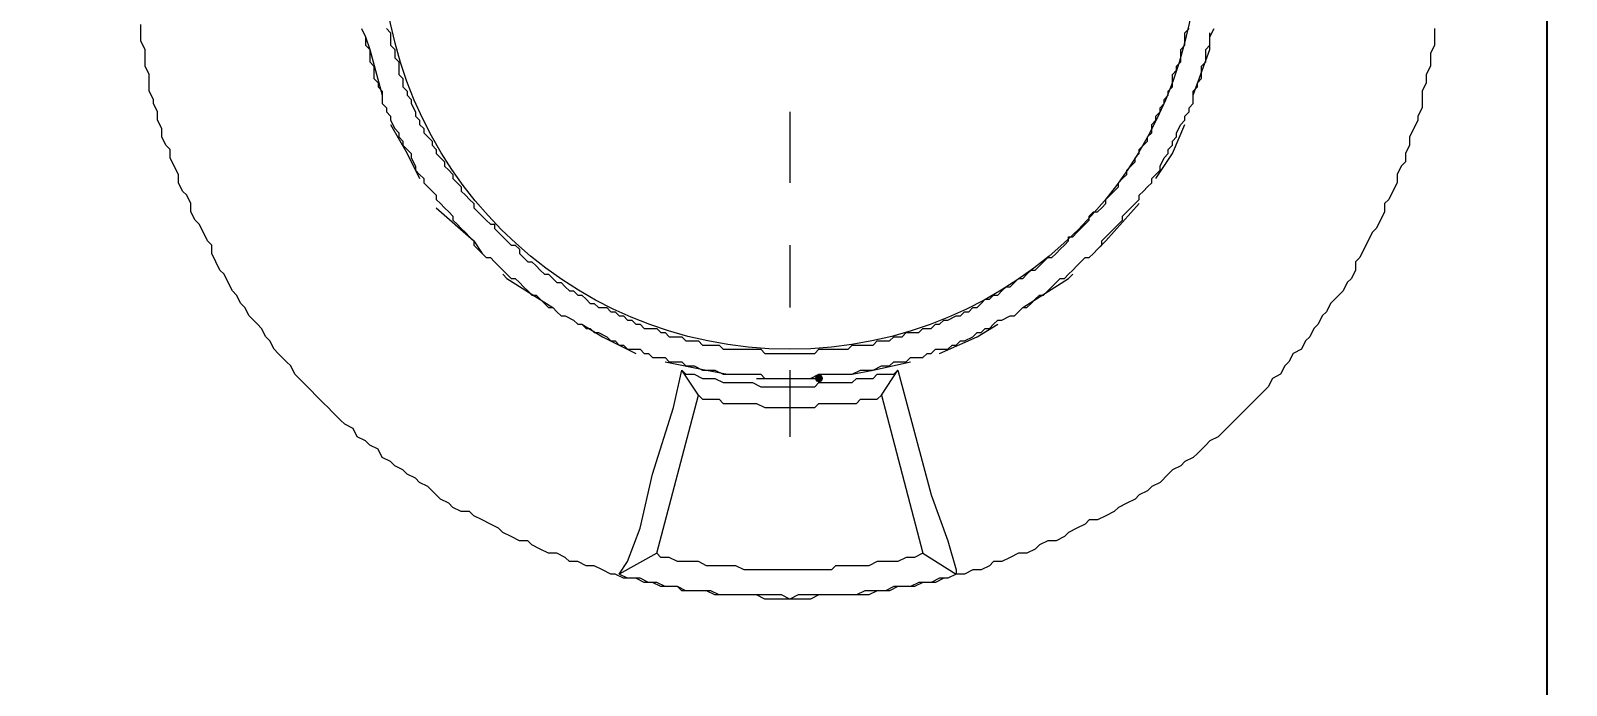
# Model space of a CAD drawing. Header units: millimetres. Extents: x 89051 to 218395, y -330386 to -125649.
# Drawn here: x 90781.83 to 90826.5, y -128524.26 to -128505.23 of the extents above; entities that cross this region are included whole.
import ezdxf

# ---------------------------------------------------------------- set-up
doc = ezdxf.new("R2010")
doc.units = ezdxf.units.MM
doc.header["$LTSCALE"] = 13
doc.layers.add('C00-00-00', color=7, linetype='Continuous')
doc.layers.add('C00-00-FF', color=5, linetype='Continuous', true_color=0x0000ff)
doc.layers.add('标注、文本', color=3, linetype='Continuous', lineweight=25)
doc.styles.get("Standard").update_dxf_attribs({"font": 'gbenor.shx', "bigfont": 'gbcbig.shx'})
doc.dimstyles.new('1-15', dxfattribs={"dimscale": 20, "dimtxt": 3.5, "dimasz": 2, "dimexe": 1.5, "dimexo": 0.5, "dimgap": 0.5, "dimtad": 1, "dimtoh": 1, "dimdec": 1, "dimdsep": 46, "dimtxsty": 'Standard', "dimcen": 2.5, "dimclrd": 3, "dimclre": 3, "dimclrt": 3, "dimadec": 0, "dimazin": 2, "dimtfac": 1, "dimtdec": 1, "dimtmove": 0, "dimatfit": 2, "dimfxl": 1, "dimarcsym": 0})

# ---------------------------------------------------------------- blocks, each defined once
blk = doc.blocks.new('225635')
at = {"layer": 'C00-00-00'}
h = blk.add_hatch(color=256, dxfattribs=at)
h.dxf.hatch_style = 2
h.paths.add_polyline_path([(72517.794, -125642.528), (72517.708, -125642.564), (72517.673, -125642.649), (72517.708, -125642.735), (72517.794, -125642.77), (72517.879, -125642.735), (72517.915, -125642.649), (72517.879, -125642.564)])
at = {"layer": 'C00-00-00', "lineweight": 15}
for points in [[(72535.703, -125632.485), (72535.703, -125632.727), (72535.703, -125632.969), (72535.582, -125633.211), (72535.582, -125633.332), (72535.582, -125633.574), (72535.461, -125633.816), (72535.461, -125634.058), (72535.34, -125634.3), (72535.34, -125634.542), (72535.34, -125634.784), (72535.219, -125635.026), (72535.219, -125635.147), (72535.098, -125635.389), (72534.977, -125635.631), (72534.977, -125635.873), (72534.856, -125636.115), (72534.856, -125636.357), (72534.735, -125636.478), (72534.614, -125636.72), (72534.614, -125636.962), (72534.493, -125637.204), (72534.372, -125637.446), (72534.251, -125637.567), (72534.251, -125637.809), (72534.13, -125638.051), (72534.009, -125638.293), (72533.888, -125638.414), (72533.767, -125638.656), (72533.646, -125638.898), (72533.525, -125639.14), (72533.404, -125639.261), (72533.404, -125639.503), (72533.283, -125639.745), (72533.162, -125639.866), (72533.041, -125640.108), (72532.92, -125640.229), (72532.678, -125640.471), (72532.557, -125640.713), (72532.436, -125640.834), (72532.315, -125641.076), (72532.194, -125641.197), (72532.073, -125641.439), (72531.952, -125641.56), (72531.831, -125641.802), (72531.589, -125641.923), (72531.468, -125642.165), (72531.347, -125642.286), (72531.226, -125642.528), (72530.984, -125642.649), (72530.863, -125642.891), (72530.742, -125643.013), (72530.5, -125643.255), (72530.379, -125643.376), (72530.258, -125643.497), (72530.016, -125643.739), (72529.895, -125643.86), (72529.773, -125643.981), (72529.531, -125644.223), (72529.41, -125644.344), (72529.168, -125644.465), (72529.047, -125644.586), (72528.805, -125644.828), (72528.684, -125644.949), (72528.442, -125645.07), (72528.321, -125645.191), (72528.079, -125645.312), (72527.958, -125645.433), (72527.716, -125645.675), (72527.474, -125645.796), (72527.353, -125645.917), (72527.111, -125646.038), (72526.99, -125646.159), (72526.748, -125646.28), (72526.506, -125646.401), (72526.385, -125646.522), (72526.143, -125646.643), (72525.901, -125646.764), (72525.659, -125646.764), (72525.538, -125646.885), (72525.296, -125647.006), (72525.054, -125647.127), (72524.933, -125647.248), (72524.691, -125647.369), (72524.449, -125647.369), (72524.207, -125647.49), (72524.086, -125647.611), (72523.844, -125647.732), (72523.602, -125647.732), (72523.36, -125647.853), (72523.118, -125647.974), (72522.876, -125647.974), (72522.755, -125648.095), (72522.513, -125648.216), (72522.271, -125648.216), (72522.029, -125648.337), (72521.787, -125648.337), (72521.545, -125648.458), (72521.424, -125648.458), (72521.182, -125648.579), (72520.94, -125648.579), (72520.698, -125648.579), (72520.456, -125648.7), (72520.214, -125648.7), (72519.972, -125648.7), (72519.73, -125648.821), (72519.488, -125648.821), (72519.246, -125648.821), (72519.125, -125648.821), (72518.883, -125648.942), (72518.641, -125648.942), (72518.399, -125648.942), (72518.157, -125648.942), (72517.915, -125648.942), (72517.673, -125648.942), (72517.431, -125648.942), (72517.189, -125648.942), (72516.947, -125649.063), (72516.705, -125648.942), (72516.463, -125648.942), (72516.342, -125648.942), (72516.1, -125648.942), (72515.858, -125648.942), (72515.616, -125648.942), (72515.374, -125648.942), (72515.132, -125648.942), (72514.89, -125648.942), (72514.648, -125648.821), (72514.406, -125648.821), (72514.164, -125648.821), (72513.922, -125648.821), (72513.679, -125648.7), (72513.558, -125648.7), (72513.316, -125648.7), (72513.074, -125648.579), (72512.832, -125648.579), (72512.59, -125648.458), (72512.348, -125648.458), (72512.106, -125648.458), (72511.864, -125648.337), (72511.743, -125648.337), (72511.501, -125648.216), (72511.259, -125648.095), (72511.017, -125648.095), (72510.775, -125647.974), (72510.533, -125647.974), (72510.412, -125647.853), (72510.17, -125647.732), (72509.928, -125647.732), (72509.686, -125647.611), (72509.444, -125647.49), (72509.323, -125647.369), (72509.081, -125647.369), (72508.839, -125647.248), (72508.597, -125647.127), (72508.476, -125647.006), (72508.234, -125646.885), (72507.992, -125646.764), (72507.75, -125646.643), (72507.629, -125646.522), (72507.387, -125646.522), (72507.145, -125646.401), (72507.024, -125646.28), (72506.782, -125646.159), (72506.661, -125646.038), (72506.419, -125645.796), (72506.177, -125645.675), (72506.056, -125645.554), (72505.814, -125645.433), (72505.693, -125645.312), (72505.451, -125645.191), (72505.33, -125645.07), (72505.088, -125644.949), (72504.967, -125644.707), (72504.725, -125644.586), (72504.604, -125644.465), (72504.362, -125644.344), (72504.241, -125644.102), (72503.999, -125643.981), (72503.878, -125643.86), (72503.636, -125643.618), (72503.515, -125643.497), (72503.394, -125643.376), (72503.152, -125643.134), (72503.031, -125643.013), (72502.91, -125642.891), (72502.668, -125642.649), (72502.547, -125642.528), (72502.426, -125642.286), (72502.305, -125642.165), (72502.063, -125641.923), (72501.942, -125641.802), (72501.821, -125641.56), (72501.7, -125641.439), (72501.579, -125641.197), (72501.458, -125641.076), (72501.216, -125640.834), (72501.095, -125640.592), (72500.974, -125640.471), (72500.853, -125640.229), (72500.732, -125640.108), (72500.611, -125639.866), (72500.49, -125639.624), (72500.369, -125639.503), (72500.248, -125639.261), (72500.127, -125639.019), (72500.127, -125638.777), (72500.006, -125638.656), (72499.885, -125638.414), (72499.764, -125638.172), (72499.643, -125638.051), (72499.522, -125637.809), (72499.522, -125637.567), (72499.401, -125637.325), (72499.28, -125637.204), (72499.159, -125636.962), (72499.159, -125636.72), (72499.038, -125636.478), (72498.917, -125636.236), (72498.917, -125635.994), (72498.796, -125635.873), (72498.675, -125635.631), (72498.675, -125635.389), (72498.554, -125635.147), (72498.554, -125634.905), (72498.433, -125634.663), (72498.433, -125634.542), (72498.312, -125634.3), (72498.312, -125634.058), (72498.312, -125633.816), (72498.191, -125633.574), (72498.191, -125633.332), (72498.191, -125633.09), (72498.07, -125632.848), (72498.07, -125632.606), (72498.07, -125632.364)], [(72504.483, -125632.485), (72504.604, -125632.727), (72504.604, -125632.848), (72504.604, -125632.969), (72504.725, -125633.09), (72504.725, -125633.332), (72504.725, -125633.453), (72504.846, -125633.574), (72504.846, -125633.695), (72504.846, -125633.937), (72504.967, -125634.058), (72504.967, -125634.179), (72505.088, -125634.3), (72505.088, -125634.421), (72505.088, -125634.663), (72505.209, -125634.784), (72505.209, -125634.905), (72505.33, -125635.026), (72505.33, -125635.147), (72505.451, -125635.389), (72505.572, -125635.51), (72505.572, -125635.631), (72505.693, -125635.752), (72505.693, -125635.873), (72505.814, -125635.994), (72505.935, -125636.115), (72505.935, -125636.236), (72506.056, -125636.478), (72506.056, -125636.599), (72506.177, -125636.72), (72506.298, -125636.841), (72506.298, -125636.962), (72506.419, -125637.083), (72506.54, -125637.204), (72506.661, -125637.325), (72506.661, -125637.446), (72506.782, -125637.567), (72506.903, -125637.688), (72507.024, -125637.809), (72507.145, -125637.93), (72507.145, -125638.051), (72507.266, -125638.172), (72507.387, -125638.293), (72507.508, -125638.414), (72507.629, -125638.535), (72507.75, -125638.656), (72507.75, -125638.777), (72507.871, -125638.898), (72507.992, -125639.019), (72508.113, -125639.14), (72508.234, -125639.14), (72508.355, -125639.261), (72508.476, -125639.382), (72508.597, -125639.503), (72508.718, -125639.624), (72508.839, -125639.745), (72508.96, -125639.745), (72509.081, -125639.866), (72509.202, -125639.987), (72509.323, -125640.108), (72509.444, -125640.229), (72509.565, -125640.229), (72509.686, -125640.35), (72509.807, -125640.471), (72509.928, -125640.592), (72510.049, -125640.592), (72510.17, -125640.713), (72510.291, -125640.834), (72510.412, -125640.834), (72510.654, -125640.955), (72510.775, -125641.076), (72510.896, -125641.076), (72511.017, -125641.197), (72511.138, -125641.197), (72511.259, -125641.318), (72511.38, -125641.318), (72511.622, -125641.439), (72511.743, -125641.56), (72511.864, -125641.56), (72511.985, -125641.681), (72512.106, -125641.681), (72512.227, -125641.802), (72512.469, -125641.802), (72512.59, -125641.802), (72512.711, -125641.923), (72512.832, -125641.923), (72512.953, -125642.044), (72513.195, -125642.044), (72513.316, -125642.044), (72513.437, -125642.165), (72513.558, -125642.165), (72513.8, -125642.165), (72513.922, -125642.286), (72514.043, -125642.286), (72514.164, -125642.286), (72514.406, -125642.407), (72514.527, -125642.407), (72514.648, -125642.407), (72514.769, -125642.407), (72515.011, -125642.528), (72515.132, -125642.528), (72515.253, -125642.528), (72515.374, -125642.528), (72515.616, -125642.528), (72515.737, -125642.528), (72515.858, -125642.528), (72516.1, -125642.528), (72516.221, -125642.649), (72516.342, -125642.649), (72516.463, -125642.649), (72516.705, -125642.649), (72516.826, -125642.649), (72516.947, -125642.649), (72517.068, -125642.649), (72517.31, -125642.649), (72517.431, -125642.649), (72517.552, -125642.649), (72517.794, -125642.528), (72517.915, -125642.528), (72518.036, -125642.528), (72518.157, -125642.528), (72518.399, -125642.528), (72518.52, -125642.528), (72518.641, -125642.528), (72518.762, -125642.528), (72519.004, -125642.407), (72519.125, -125642.407), (72519.246, -125642.407), (72519.367, -125642.407), (72519.609, -125642.286), (72519.73, -125642.286), (72519.851, -125642.286), (72519.972, -125642.165), (72520.214, -125642.165), (72520.335, -125642.165), (72520.456, -125642.044), (72520.577, -125642.044), (72520.819, -125642.044), (72520.94, -125641.923), (72521.061, -125641.923), (72521.182, -125641.802), (72521.303, -125641.802), (72521.545, -125641.802), (72521.666, -125641.681), (72521.787, -125641.681), (72521.908, -125641.56), (72522.029, -125641.56), (72522.271, -125641.439), (72522.392, -125641.318), (72522.513, -125641.318), (72522.634, -125641.197), (72522.755, -125641.197), (72522.876, -125641.076), (72522.997, -125640.955), (72523.118, -125640.955), (72523.36, -125640.834), (72523.481, -125640.834), (72523.602, -125640.713), (72523.723, -125640.592), (72523.844, -125640.592), (72523.965, -125640.471), (72524.086, -125640.35), (72524.207, -125640.229), (72524.328, -125640.229), (72524.449, -125640.108), (72524.57, -125639.987), (72524.691, -125639.866), (72524.812, -125639.745), (72524.933, -125639.745), (72525.054, -125639.624), (72525.175, -125639.503), (72525.296, -125639.382), (72525.417, -125639.261), (72525.538, -125639.14), (72525.659, -125639.14), (72525.78, -125639.019), (72525.901, -125638.898), (72526.022, -125638.777), (72526.022, -125638.656), (72526.143, -125638.535), (72526.264, -125638.414), (72526.385, -125638.293), (72526.506, -125638.172), (72526.627, -125638.051), (72526.627, -125637.93), (72526.748, -125637.809), (72526.869, -125637.688), (72526.99, -125637.567), (72527.111, -125637.446), (72527.111, -125637.325), (72527.232, -125637.204), (72527.353, -125637.083), (72527.474, -125636.962), (72527.474, -125636.841), (72527.595, -125636.72), (72527.716, -125636.599), (72527.716, -125636.478), (72527.837, -125636.236), (72527.958, -125636.115), (72527.958, -125635.994), (72528.079, -125635.873), (72528.079, -125635.752), (72528.2, -125635.631), (72528.2, -125635.51), (72528.321, -125635.268), (72528.442, -125635.147), (72528.442, -125635.026), (72528.563, -125634.905), (72528.563, -125634.784), (72528.684, -125634.663), (72528.684, -125634.421), (72528.684, -125634.3), (72528.805, -125634.179), (72528.805, -125634.058), (72528.926, -125633.937), (72528.926, -125633.695), (72528.926, -125633.574), (72529.047, -125633.453), (72529.047, -125633.332), (72529.047, -125633.09), (72529.168, -125632.969), (72529.168, -125632.848), (72529.168, -125632.727), (72529.289, -125632.485)], [(72505.209, -125632.485), (72505.33, -125632.606), (72505.33, -125632.727), (72505.33, -125632.969), (72505.451, -125633.09), (72505.451, -125633.211), (72505.451, -125633.332), (72505.572, -125633.453), (72505.572, -125633.574), (72505.572, -125633.816), (72505.693, -125633.937), (72505.693, -125634.058), (72505.693, -125634.179), (72505.814, -125634.3), (72505.814, -125634.421), (72505.935, -125634.542), (72505.935, -125634.663), (72506.056, -125634.905), (72506.056, -125635.026), (72506.177, -125635.147), (72506.177, -125635.268), (72506.298, -125635.389), (72506.298, -125635.51), (72506.419, -125635.631), (72506.54, -125635.752), (72506.54, -125635.873), (72506.661, -125635.994), (72506.661, -125636.115), (72506.782, -125636.236), (72506.903, -125636.357), (72506.903, -125636.478), (72507.024, -125636.599), (72507.145, -125636.72), (72507.145, -125636.841), (72507.266, -125636.962), (72507.387, -125637.083), (72507.387, -125637.204), (72507.508, -125637.325), (72507.629, -125637.446), (72507.75, -125637.567), (72507.75, -125637.688), (72507.871, -125637.809), (72507.992, -125637.93), (72508.113, -125638.051), (72508.234, -125638.172), (72508.355, -125638.172), (72508.355, -125638.293), (72508.476, -125638.414), (72508.597, -125638.535), (72508.718, -125638.656), (72508.839, -125638.777), (72508.96, -125638.777), (72509.081, -125638.898), (72509.081, -125639.019), (72509.202, -125639.14), (72509.323, -125639.261), (72509.444, -125639.261), (72509.565, -125639.382), (72509.686, -125639.503), (72509.807, -125639.624), (72509.928, -125639.624), (72510.049, -125639.745), (72510.17, -125639.866), (72510.291, -125639.866), (72510.412, -125639.987), (72510.533, -125640.108), (72510.654, -125640.108), (72510.775, -125640.229), (72510.896, -125640.229), (72511.017, -125640.35), (72511.138, -125640.471), (72511.259, -125640.471), (72511.38, -125640.592), (72511.622, -125640.592), (72511.743, -125640.713), (72511.864, -125640.713), (72511.985, -125640.834), (72512.106, -125640.834), (72512.227, -125640.955), (72512.348, -125640.955), (72512.469, -125641.076), (72512.59, -125641.076), (72512.711, -125641.197), (72512.953, -125641.197), (72513.074, -125641.197), (72513.195, -125641.318), (72513.316, -125641.318), (72513.437, -125641.439), (72513.558, -125641.439), (72513.8, -125641.439), (72513.922, -125641.56), (72514.043, -125641.56), (72514.164, -125641.56), (72514.285, -125641.56), (72514.406, -125641.681), (72514.648, -125641.681), (72514.769, -125641.681), (72514.89, -125641.681), (72515.011, -125641.802), (72515.132, -125641.802), (72515.374, -125641.802), (72515.495, -125641.802), (72515.616, -125641.802), (72515.737, -125641.802), (72515.858, -125641.802), (72516.1, -125641.802), (72516.221, -125641.923), (72516.342, -125641.923), (72516.463, -125641.923), (72516.584, -125641.923), (72516.826, -125641.923), (72516.947, -125641.923), (72517.068, -125641.923), (72517.189, -125641.923), (72517.31, -125641.923), (72517.552, -125641.923), (72517.673, -125641.923), (72517.794, -125641.802), (72517.915, -125641.802), (72518.036, -125641.802), (72518.278, -125641.802), (72518.399, -125641.802), (72518.52, -125641.802), (72518.641, -125641.802), (72518.762, -125641.681), (72519.004, -125641.681), (72519.125, -125641.681), (72519.246, -125641.681), (72519.367, -125641.681), (72519.488, -125641.56), (72519.609, -125641.56), (72519.851, -125641.56), (72519.972, -125641.439), (72520.093, -125641.439), (72520.214, -125641.439), (72520.335, -125641.318), (72520.456, -125641.318), (72520.698, -125641.318), (72520.819, -125641.197), (72520.94, -125641.197), (72521.061, -125641.197), (72521.182, -125641.076), (72521.303, -125641.076), (72521.424, -125640.955), (72521.545, -125640.955), (72521.787, -125640.834), (72521.908, -125640.834), (72522.029, -125640.713), (72522.15, -125640.713), (72522.271, -125640.592), (72522.392, -125640.592), (72522.513, -125640.471), (72522.634, -125640.35), (72522.755, -125640.35), (72522.876, -125640.229), (72522.997, -125640.229), (72523.118, -125640.108), (72523.239, -125639.987), (72523.36, -125639.987), (72523.481, -125639.866), (72523.602, -125639.745), (72523.723, -125639.745), (72523.844, -125639.624), (72523.965, -125639.503), (72524.086, -125639.503), (72524.207, -125639.382), (72524.328, -125639.261), (72524.449, -125639.14), (72524.57, -125639.14), (72524.691, -125639.019), (72524.812, -125638.898), (72524.933, -125638.777), (72525.054, -125638.656), (72525.054, -125638.535), (72525.175, -125638.535), (72525.296, -125638.414), (72525.417, -125638.293), (72525.538, -125638.172), (72525.659, -125638.051), (72525.659, -125637.93), (72525.78, -125637.809), (72525.901, -125637.809), (72526.022, -125637.688), (72526.143, -125637.567), (72526.143, -125637.446), (72526.264, -125637.325), (72526.385, -125637.204), (72526.506, -125637.083), (72526.506, -125636.962), (72526.627, -125636.841), (72526.748, -125636.72), (72526.748, -125636.599), (72526.869, -125636.478), (72526.99, -125636.357), (72526.99, -125636.236), (72527.111, -125636.115), (72527.111, -125635.994), (72527.232, -125635.873), (72527.353, -125635.752), (72527.353, -125635.631), (72527.474, -125635.51), (72527.474, -125635.268), (72527.595, -125635.147), (72527.595, -125635.026), (72527.716, -125634.905), (72527.716, -125634.784), (72527.837, -125634.663), (72527.837, -125634.542), (72527.958, -125634.421), (72527.958, -125634.3), (72528.079, -125634.179), (72528.079, -125633.937), (72528.079, -125633.816), (72528.2, -125633.695), (72528.2, -125633.574), (72528.321, -125633.453), (72528.321, -125633.332), (72528.321, -125633.09), (72528.442, -125632.969), (72528.442, -125632.848), (72528.442, -125632.727), (72528.442, -125632.606), (72528.563, -125632.485)], [(72529.168, -125633.09), (72529.168, -125632.606)], [(72504.604, -125632.727), (72504.725, -125633.09)], [(72504.725, -125633.09), (72505.088, -125634.421)], [(72528.684, -125634.421), (72529.168, -125633.09)], [(72505.33, -125635.268), (72505.814, -125636.115)], [(72528.079, -125636.115), (72528.442, -125635.268)], [(72505.814, -125636.115), (72506.177, -125636.841)], [(72527.595, -125636.841), (72528.079, -125636.115)], [(72526.143, -125638.656), (72527.111, -125637.567)], [(72506.661, -125637.688), (72507.75, -125638.656)], [(72507.75, -125638.656), (72507.992, -125639.019)], [(72525.901, -125638.898), (72526.143, -125638.656)], [(72508.597, -125639.624), (72508.718, -125639.745)], [(72508.718, -125639.745), (72510.049, -125640.592)], [(72523.723, -125640.592), (72525.054, -125639.745)], [(72525.054, -125639.745), (72525.175, -125639.624)], [(72510.896, -125641.076), (72511.501, -125641.439)], [(72522.392, -125641.439), (72522.997, -125641.076)], [(72511.501, -125641.439), (72512.469, -125641.923)], [(72521.303, -125641.923), (72522.392, -125641.439)], [(72511.985, -125648.337), (72512.227, -125647.974), (72512.59, -125647.006), (72512.953, -125645.433), (72513.558, -125643.497), (72513.8, -125642.407)], [(72513.316, -125642.165), (72514.527, -125642.407)], [(72514.285, -125643.134), (72513.8, -125642.407)], [(72513.8, -125642.407), (72513.922, -125642.528), (72514.043, -125642.528), (72514.164, -125642.528), (72514.406, -125642.649), (72514.527, -125642.649), (72514.648, -125642.649), (72514.769, -125642.649), (72515.011, -125642.77), (72515.132, -125642.77), (72515.253, -125642.77), (72515.495, -125642.77), (72515.616, -125642.77), (72515.737, -125642.77), (72515.858, -125642.77), (72516.1, -125642.891), (72516.221, -125642.891), (72516.342, -125642.891), (72516.584, -125642.891), (72516.705, -125642.891), (72516.826, -125642.891), (72517.068, -125642.891), (72517.189, -125642.891), (72517.31, -125642.891), (72517.552, -125642.891), (72517.673, -125642.891), (72517.794, -125642.77), (72517.915, -125642.77), (72518.157, -125642.77), (72518.278, -125642.77), (72518.399, -125642.77), (72518.641, -125642.77), (72518.762, -125642.77), (72518.883, -125642.649), (72519.004, -125642.649), (72519.246, -125642.649), (72519.367, -125642.649), (72519.488, -125642.528), (72519.73, -125642.528), (72519.851, -125642.528), (72519.972, -125642.528), (72520.093, -125642.407)], [(72514.527, -125642.407), (72515.132, -125642.528)], [(72518.762, -125642.528), (72519.367, -125642.407)], [(72519.367, -125642.407), (72520.456, -125642.165)], [(72519.609, -125643.134), (72520.093, -125642.407)], [(72520.093, -125642.407), (72520.577, -125644.223), (72521.061, -125646.038), (72521.545, -125647.369), (72521.787, -125648.216), (72521.787, -125648.337)], [(72515.979, -125642.649), (72516.1, -125642.649)], [(72516.1, -125642.649), (72517.794, -125642.649)], [(72513.074, -125647.732), (72514.285, -125643.134)], [(72514.285, -125643.134), (72514.406, -125643.255), (72514.527, -125643.255), (72514.769, -125643.255), (72514.89, -125643.255), (72515.011, -125643.376), (72515.253, -125643.376), (72515.374, -125643.376), (72515.495, -125643.376), (72515.737, -125643.376), (72515.858, -125643.376), (72515.979, -125643.376), (72516.221, -125643.497), (72516.342, -125643.497), (72516.463, -125643.497), (72516.705, -125643.497), (72516.826, -125643.497), (72517.068, -125643.497), (72517.189, -125643.497), (72517.31, -125643.497), (72517.552, -125643.497), (72517.673, -125643.497), (72517.794, -125643.376), (72518.036, -125643.376), (72518.157, -125643.376), (72518.278, -125643.376), (72518.52, -125643.376), (72518.641, -125643.376), (72518.883, -125643.376), (72519.004, -125643.255), (72519.125, -125643.255), (72519.367, -125643.255), (72519.488, -125643.255), (72519.609, -125643.134)], [(72519.609, -125643.134), (72520.819, -125647.732)], [(72513.074, -125647.732), (72511.985, -125648.337)], [(72520.819, -125647.732), (72520.577, -125647.853), (72520.335, -125647.853), (72520.093, -125647.974), (72519.851, -125647.974), (72519.609, -125647.974), (72519.488, -125647.974), (72519.246, -125648.095), (72519.004, -125648.095), (72518.762, -125648.095), (72518.52, -125648.095), (72518.278, -125648.095), (72518.157, -125648.216), (72517.915, -125648.216), (72517.673, -125648.216), (72517.431, -125648.216), (72517.189, -125648.216), (72516.947, -125648.216), (72516.826, -125648.216), (72516.584, -125648.216), (72516.342, -125648.216), (72516.1, -125648.216), (72515.858, -125648.216), (72515.616, -125648.216), (72515.374, -125648.095), (72515.253, -125648.095), (72515.011, -125648.095), (72514.769, -125648.095), (72514.527, -125648.095), (72514.285, -125647.974), (72514.043, -125647.974), (72513.922, -125647.974), (72513.679, -125647.974), (72513.437, -125647.853), (72513.195, -125647.853), (72513.074, -125647.732)], [(72520.819, -125647.732), (72521.787, -125648.337)], [(72521.787, -125648.337), (72521.545, -125648.458), (72521.303, -125648.458), (72521.061, -125648.579), (72520.819, -125648.579), (72520.577, -125648.7), (72520.335, -125648.7), (72520.093, -125648.7), (72519.851, -125648.821), (72519.73, -125648.821), (72519.488, -125648.821), (72519.246, -125648.942), (72519.004, -125648.942), (72518.762, -125648.942), (72518.52, -125648.942), (72518.278, -125648.942), (72518.036, -125648.942), (72517.794, -125648.942), (72517.552, -125649.063), (72517.31, -125649.063), (72517.068, -125649.063), (72516.826, -125649.063), (72516.705, -125649.063), (72516.463, -125649.063), (72516.221, -125649.063), (72515.979, -125648.942), (72515.737, -125648.942), (72515.495, -125648.942), (72515.253, -125648.942), (72515.011, -125648.942), (72514.769, -125648.942), (72514.527, -125648.821), (72514.285, -125648.821), (72514.043, -125648.821), (72513.8, -125648.821), (72513.679, -125648.7), (72513.437, -125648.7), (72513.195, -125648.7), (72512.953, -125648.579), (72512.711, -125648.579), (72512.469, -125648.458), (72512.227, -125648.458), (72511.985, -125648.337)]]:
    blk.add_lwpolyline(points, dxfattribs=at)
at = {"layer": 'C00-00-FF', "lineweight": 15}
for points in [[(72516.947, -125634.905), (72516.947, -125636.962)], [(72516.947, -125638.777), (72516.947, -125640.592)], [(72516.947, -125642.407), (72516.947, -125644.344)]]:
    blk.add_lwpolyline(points, dxfattribs=at)
blk.add_circle((72516.947, -125629.944), 11.859, dxfattribs=at)
blk = doc.blocks.new('*D521')
at = {"layer": 'Defpoints', "color": 0, "transparency": 16777216}
for p in [(90825.933, -128478.793), (90100.617, -128524.753), (90825.933, -129106.326)]:
    blk.add_point(p, dxfattribs=at)
at = {"layer": '标注、文本', "color": 3, "lineweight": -2, "transparency": 16777216}
for p, q in [((90825.933, -128488.793), (90825.933, -129136.326)), ((90100.617, -128534.753), (90100.617, -129136.326)), ((90140.617, -129106.326), (90785.933, -129106.326))]:
    blk.add_line(p, q, dxfattribs=at)
at = {"layer": '标注、文本', "color": 3, "transparency": 16777216}
for points in [[(90140.617, -129099.66), (90140.617, -129112.993), (90100.617, -129106.326)], [(90785.933, -129099.66), (90785.933, -129112.993), (90825.933, -129106.326)]]:
    blk.add_solid(points, dxfattribs=at)
at = {"layer": '标注、文本', "color": 3, "transparency": 16777216, "insert": (90463.275, -129061.326), "char_height": 70, "attachment_point": 5}
blk.add_mtext('725', dxfattribs=at)
blk = doc.blocks.new('*D528')
at = {"layer": 'Defpoints', "color": 0, "transparency": 16777216}
for p in [(90705.914, -128483.876), (90845.014, -128483.876), (90674.312, -128601.817), (90920.56, -128647.855), (90794.776, -128671.367)]:
    blk.add_point(p, dxfattribs=at)
at = {"layer": '标注、文本', "color": 3, "lineweight": -2, "transparency": 16777216}
for p, q in [((90855.014, -128483.876), (90979.474, -128483.876)), ((90803.436, -128676.367), (90911.222, -128738.597))]:
    blk.add_line(p, q, dxfattribs=at)
blk.add_arc((90470.031, -128483.876), 479.443, 334.78158, 355.21842, dxfattribs=at)
at = {"layer": '标注、文本', "color": 3, "transparency": 16777216}
for points in [[(90941.144, -128523.563), (90954.466, -128524.119), (90949.474, -128483.876)], [(90909.686, -128691.242), (90897.871, -128685.062), (90885.241, -128723.597)]]:
    blk.add_solid(points, dxfattribs=at)
at = {"layer": '标注、文本', "color": 3, "transparency": 16777216, "insert": (90889.671, -128596.318), "char_height": 70, "attachment_point": 5, "rotation": 75}
blk.add_mtext('30°', dxfattribs=at)

msp = doc.modelspace()

# ---------------------------------------------------------------- block references
at = {"layer": '标注、文本'}
msp.add_blockref('225635', (18286.963, -2872.688), dxfattribs=at)

# ---------------------------------------------------------------- dimensions: what is measured, and where the dimension line sits
dim = msp.add_linear_dim(base=(90825.933, -129106.326), p1=(90100.617, -128524.753), p2=(90825.933, -128478.793), text='725', dimstyle='1-15', dxfattribs=at)
dim.commit()
dim.dimension.update_dxf_attribs({"geometry": '*D521', "text_midpoint": (90463.275, -129061.326)})
dim = msp.add_angular_dim_2l(base=(90920.56, -128647.855), line1=((90674.312, -128601.817), (90794.776, -128671.367)), line2=((90705.914, -128483.876), (90845.014, -128483.876)), dimstyle='1-15', dxfattribs=at)
dim.commit()
dim.dimension.update_dxf_attribs({"geometry": '*D528', "text_midpoint": (90889.671, -128596.318)})

doc.saveas('drawing.dxf')
